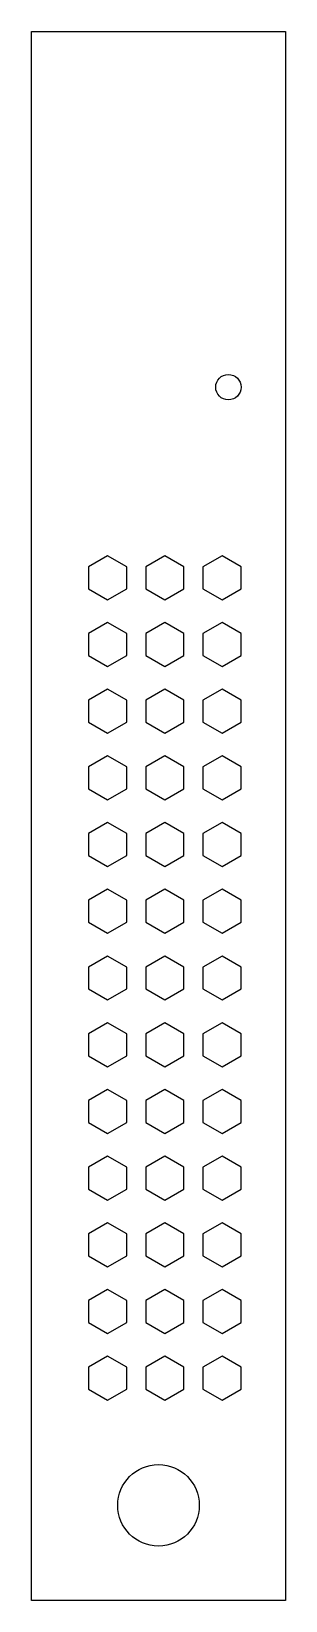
# Model space of a CAD drawing. Header units: millimetres. Extents: x -40 to 0, y -149 to 98.
import ezdxf

# ---------------------------------------------------------------- set-up
doc = ezdxf.new("R2010")
doc.units = ezdxf.units.MM
doc.layers.get('0').update_dxf_attribs({"linetype": 'CONTINUOUS'})

msp = doc.modelspace()

# ---------------------------------------------------------------- linework, layer by layer
for points in [[(-40, 98), (0, 98), (0, -149), (-40, -149)], [(-25, 13.73), (-28, 15.46), (-31, 13.73), (-31, 10.27), (-28, 8.54), (-25, 10.27)], [(-16, 13.73), (-19, 15.46), (-22, 13.73), (-22, 10.27), (-19, 8.54), (-16, 10.27)], [(-7, 13.73), (-10, 15.46), (-13, 13.73), (-13, 10.27), (-10, 8.54), (-7, 10.27)], [(-25, 3.23), (-28, 4.96), (-31, 3.23), (-31, -0.23), (-28, -1.96), (-25, -0.23)], [(-16, 3.23), (-19, 4.96), (-22, 3.23), (-22, -0.23), (-19, -1.96), (-16, -0.23)], [(-7, 3.23), (-10, 4.96), (-13, 3.23), (-13, -0.23), (-10, -1.96), (-7, -0.23)], [(-25, -7.27), (-28, -5.54), (-31, -7.27), (-31, -10.73), (-28, -12.46), (-25, -10.73)], [(-16, -7.27), (-19, -5.54), (-22, -7.27), (-22, -10.73), (-19, -12.46), (-16, -10.73)], [(-7, -7.27), (-10, -5.54), (-13, -7.27), (-13, -10.73), (-10, -12.46), (-7, -10.73)], [(-25, -17.77), (-28, -16.04), (-31, -17.77), (-31, -21.23), (-28, -22.96), (-25, -21.23)], [(-16, -17.77), (-19, -16.04), (-22, -17.77), (-22, -21.23), (-19, -22.96), (-16, -21.23)], [(-7, -17.77), (-10, -16.04), (-13, -17.77), (-13, -21.23), (-10, -22.96), (-7, -21.23)], [(-25, -28.27), (-28, -26.54), (-31, -28.27), (-31, -31.73), (-28, -33.46), (-25, -31.73)], [(-16, -28.27), (-19, -26.54), (-22, -28.27), (-22, -31.73), (-19, -33.46), (-16, -31.73)], [(-7, -28.27), (-10, -26.54), (-13, -28.27), (-13, -31.73), (-10, -33.46), (-7, -31.73)], [(-25, -38.77), (-28, -37.04), (-31, -38.77), (-31, -42.23), (-28, -43.96), (-25, -42.23)], [(-16, -38.77), (-19, -37.04), (-22, -38.77), (-22, -42.23), (-19, -43.96), (-16, -42.23)], [(-7, -38.77), (-10, -37.04), (-13, -38.77), (-13, -42.23), (-10, -43.96), (-7, -42.23)], [(-25, -49.27), (-28, -47.54), (-31, -49.27), (-31, -52.73), (-28, -54.46), (-25, -52.73)], [(-16, -49.27), (-19, -47.54), (-22, -49.27), (-22, -52.73), (-19, -54.46), (-16, -52.73)], [(-7, -49.27), (-10, -47.54), (-13, -49.27), (-13, -52.73), (-10, -54.46), (-7, -52.73)], [(-25, -59.77), (-28, -58.04), (-31, -59.77), (-31, -63.23), (-28, -64.96), (-25, -63.23)], [(-16, -59.77), (-19, -58.04), (-22, -59.77), (-22, -63.23), (-19, -64.96), (-16, -63.23)], [(-7, -59.77), (-10, -58.04), (-13, -59.77), (-13, -63.23), (-10, -64.96), (-7, -63.23)], [(-25, -70.27), (-28, -68.54), (-31, -70.27), (-31, -73.73), (-28, -75.46), (-25, -73.73)], [(-16, -70.27), (-19, -68.54), (-22, -70.27), (-22, -73.73), (-19, -75.46), (-16, -73.73)], [(-7, -70.27), (-10, -68.54), (-13, -70.27), (-13, -73.73), (-10, -75.46), (-7, -73.73)], [(-25, -80.77), (-28, -79.04), (-31, -80.77), (-31, -84.23), (-28, -85.96), (-25, -84.23)], [(-16, -80.77), (-19, -79.04), (-22, -80.77), (-22, -84.23), (-19, -85.96), (-16, -84.23)], [(-7, -80.77), (-10, -79.04), (-13, -80.77), (-13, -84.23), (-10, -85.96), (-7, -84.23)], [(-25, -91.27), (-28, -89.54), (-31, -91.27), (-31, -94.73), (-28, -96.46), (-25, -94.73)], [(-16, -91.27), (-19, -89.54), (-22, -91.27), (-22, -94.73), (-19, -96.46), (-16, -94.73)], [(-7, -91.27), (-10, -89.54), (-13, -91.27), (-13, -94.73), (-10, -96.46), (-7, -94.73)], [(-25, -101.77), (-28, -100.04), (-31, -101.77), (-31, -105.23), (-28, -106.96), (-25, -105.23)], [(-16, -101.77), (-19, -100.04), (-22, -101.77), (-22, -105.23), (-19, -106.96), (-16, -105.23)], [(-7, -101.77), (-10, -100.04), (-13, -101.77), (-13, -105.23), (-10, -106.96), (-7, -105.23)], [(-25, -112.27), (-28, -110.54), (-31, -112.27), (-31, -115.73), (-28, -117.46), (-25, -115.73)], [(-16, -112.27), (-19, -110.54), (-22, -112.27), (-22, -115.73), (-19, -117.46), (-16, -115.73)], [(-7, -112.27), (-10, -110.54), (-13, -112.27), (-13, -115.73), (-10, -117.46), (-7, -115.73)]]:
    msp.add_lwpolyline(points, close=True)
for centre, radius in [((-9, 42), 2), ((-20, -134), 6.42)]:
    msp.add_circle(centre, radius)

doc.saveas('drawing.dxf')
